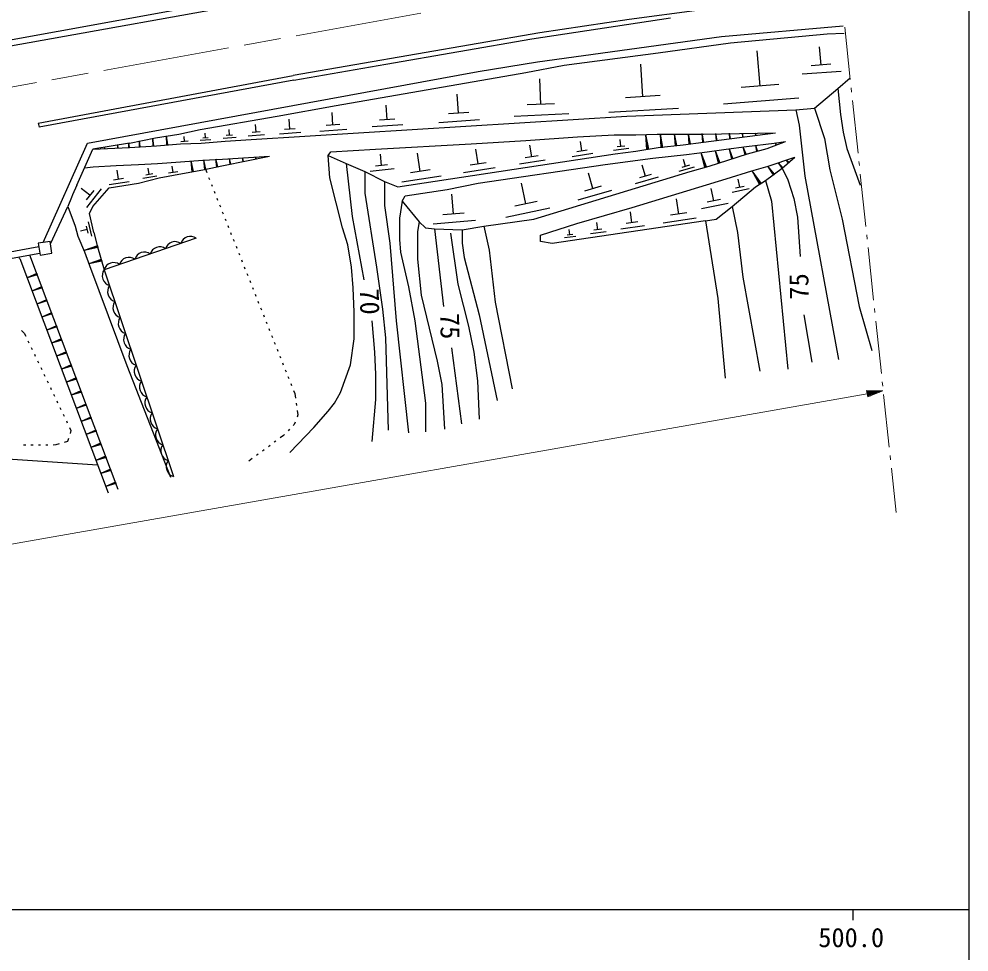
# Model space of a CAD drawing. Units: millimetres, scale not verified. Extents: x 40000 to 680000, y 20000 to 380000.
# Drawn here: x 489042 to 579000, y 200983 to 289340 of the extents above; entities that cross this region are included whole.
import ezdxf
from ezdxf.enums import TextEntityAlignment as Align

# ---------------------------------------------------------------- set-up
doc = ezdxf.new("R2010")
doc.units = ezdxf.units.MM
doc.header["$LTSCALE"] = 1000
doc.linetypes.add('CHAIN', pattern=[18.5, 12, -1.5, 3.5, -1.5])
for name, color, linetype, lineweight in [('M-BGD', 7, 'Continuous', 25), ('M-BGD-HTXT', 7, 'Continuous', 13), ('M-BMK', 2, 'CHAIN', 13), ('M-STR-HTXT', 7, 'Continuous', 13), ('M-STR-STRD', 7, 'Continuous', 25), ('M-TTL-BAND', 7, 'Continuous', 25)]:
    doc.layers.add(name, color=color, linetype=linetype, lineweight=lineweight)
doc.styles.add('ＭＳ ゴシック', font='')
doc.styles.get('ＭＳ ゴシック').set_extended_font_data('MS Gothic')

msp = doc.modelspace()

# ---------------------------------------------------------------- linework, layer by layer
at = {"layer": 'M-BGD'}
for p, q in [((465566, 282759), (542697, 296559)), ((482499, 286315), (511286, 291564)), ((555567, 287669), (567081, 288685)), ((556413, 287077), (565557, 287923)), ((565557, 287923), (567166, 288008)), ((538125, 285299), (555567, 287669)), ((549555, 286145), (556413, 287077)), ((540665, 284960), (549555, 286145)), ((559210, 282986), (558952, 286320)), ((564988, 284983), (564855, 286709)), ((532537, 284367), (538125, 285299)), ((495538, 277594), (532537, 284367)), ((519075, 281150), (537025, 284283)), ((537025, 284283), (540665, 284960)), ((548116, 281982), (547932, 285054)), ((566894, 284384), (563195, 284102)), ((565913, 285054), (564063, 284912)), ((538463, 281258), (538348, 283668)), ((566573, 282759), (567738, 283780)), ((560996, 283122), (557423, 282849)), ((564372, 280896), (566573, 282759)), ((566573, 282759), (566827, 280303)), ((530670, 280422), (530545, 282230)), ((549762, 282080), (546471, 281885)), ((562892, 281830), (555746, 281283)), ((513487, 280134), (519075, 281150)), ((523896, 279804), (523805, 281168)), ((539755, 281318), (537172, 281197)), ((551485, 280861), (544904, 280471)), ((546592, 280134), (562594, 280727)), ((562594, 280727), (564372, 280896)), ((562594, 280727), (562933, 279287)), ((564372, 280896), (565303, 278017)), ((506206, 278864), (513487, 280134)), ((511032, 277933), (546592, 280134)), ((514696, 278918), (514633, 279863)), ((518769, 279294), (518689, 280493)), ((524627, 279851), (523165, 279756)), ((532659, 279779), (528785, 279515)), ((531638, 280488), (529701, 280356)), ((541095, 280346), (535929, 280103)), ((566827, 280303), (567081, 278610)), ((508969, 278314), (508930, 278884)), ((511501, 278615), (511452, 279342)), ((515203, 278952), (514190, 278884)), ((519411, 279336), (518126, 279252)), ((525396, 279314), (522472, 279123)), ((562933, 279287), (563441, 274461)), ((499517, 277594), (501973, 278102)), ((501779, 277329), (501728, 278051)), ((501822, 277332), (501728, 278051)), ((501736, 277326), (501728, 278051)), ((501973, 278102), (504174, 278441)), ((503077, 277420), (503018, 278263)), ((503128, 277423), (503018, 278263)), ((503027, 277416), (503018, 278263)), ((504174, 278441), (506206, 278864)), ((504721, 277736), (504690, 278205)), ((506940, 278088), (506440, 278055)), ((506690, 278072), (506659, 278539)), ((509596, 278111), (508374, 278030)), ((509274, 278335), (508664, 278294)), ((512301, 278355), (510743, 278251)), ((511891, 278641), (511111, 278589)), ((515736, 278581), (513711, 278446)), ((520087, 278864), (517518, 278696)), ((537025, 277848), (541935, 278187)), ((541935, 278187), (545407, 278356)), ((545407, 278356), (547439, 278356)), ((547439, 278356), (549471, 278441)), ((548594, 277002), (548412, 278411)), ((548678, 277013), (548412, 278411)), ((548509, 276992), (548412, 278411)), ((549471, 278441), (551841, 278441)), ((549936, 277175), (549773, 278444)), ((550012, 277185), (549773, 278444)), ((549860, 277166), (549773, 278444)), ((551260, 277346), (551117, 278458)), ((551327, 277355), (551117, 278458)), ((551193, 277338), (551117, 278458)), ((551841, 278441), (553873, 278441)), ((552565, 277514), (552442, 278473)), ((552623, 277522), (552442, 278473)), ((552508, 277507), (552442, 278473)), ((553852, 277680), (553748, 278487)), ((553900, 277687), (553748, 278487)), ((553804, 277674), (553748, 278487)), ((553873, 278441), (560692, 278562)), ((553873, 277679), (560692, 278562)), ((555121, 277844), (555036, 278501)), ((555160, 277849), (555036, 278501)), ((555082, 277839), (555036, 278501)), ((556372, 278005), (556307, 278515)), ((556403, 278009), (556307, 278515)), ((556342, 278001), (556307, 278515)), ((556403, 278009), (556342, 278001)), ((557606, 278164), (557559, 278528)), ((557628, 278167), (557559, 278528)), ((557584, 278161), (557559, 278528)), ((557628, 278167), (557584, 278161)), ((558823, 278321), (558794, 278541)), ((558836, 278323), (558794, 278541)), ((558810, 278319), (558794, 278541)), ((558836, 278323), (558810, 278319)), ((565303, 278017), (565811, 275054)), ((567081, 278610), (567420, 277086)), ((491321, 268176), (495538, 277594)), ((499517, 277594), (496046, 277001)), ((496046, 277001), (499517, 277171)), ((497163, 277056), (497164, 277192)), ((497171, 277056), (497164, 277192)), ((497179, 277057), (497164, 277192)), ((498387, 277116), (498390, 277401)), ((498421, 277117), (498387, 277116)), ((498404, 277116), (498390, 277401)), ((498421, 277117), (498390, 277401)), ((499469, 277158), (499439, 277581)), ((499494, 277160), (499439, 277581)), ((499443, 277156), (499439, 277581)), ((499494, 277160), (499443, 277156)), ((499517, 277171), (502057, 277340)), ((500495, 277239), (500457, 277788)), ((500528, 277241), (500457, 277788)), ((500462, 277237), (500457, 277788)), ((500528, 277241), (500462, 277237)), ((501822, 277332), (501736, 277326)), ((502057, 277340), (504343, 277509)), ((503128, 277423), (503027, 277416)), ((504343, 277509), (506291, 277594)), ((505073, 277760), (504370, 277713)), ((507204, 277905), (506203, 277838)), ((506291, 277594), (508577, 277763)), ((508577, 277763), (511032, 277933)), ((522801, 277001), (531860, 277509)), ((531860, 277509), (537025, 277848)), ((537589, 276273), (537412, 277407)), ((542350, 276841), (542208, 277749)), ((546398, 277311), (545678, 277225)), ((546038, 277268), (545957, 277940)), ((547439, 276832), (549555, 277171)), ((549555, 277171), (551926, 277425)), ((550012, 277185), (549860, 277166)), ((551327, 277355), (551193, 277338)), ((551926, 277425), (553873, 277679)), ((552623, 277522), (552508, 277507)), ((553900, 277687), (553804, 277674)), ((555160, 277849), (555082, 277839)), ((555990, 277001), (557937, 277255)), ((557847, 276522), (557624, 277217)), ((557889, 276535), (557624, 277217)), ((557806, 276509), (557624, 277217)), ((557937, 277255), (560562, 277594)), ((558022, 276578), (559885, 277086)), ((558953, 276832), (558811, 277355)), ((558985, 276841), (558811, 277355)), ((558922, 276823), (558811, 277355)), ((559885, 277086), (561621, 277726)), ((560562, 277594), (561621, 277726)), ((560753, 277406), (560681, 277602)), ((560765, 277410), (560681, 277602)), ((560741, 277402), (560681, 277602)), ((560765, 277410), (560741, 277402)), ((567420, 277086), (568690, 273615)), ((495284, 275308), (496046, 277001)), ((497179, 277057), (497163, 277056)), ((508323, 276070), (512771, 276344)), ((508407, 275477), (512771, 276344)), ((510291, 275839), (510218, 276199)), ((510313, 275843), (510218, 276199)), ((510270, 275834), (510218, 276199)), ((511489, 276083), (511451, 276269)), ((511500, 276085), (511451, 276269)), ((511478, 276081), (511451, 276269)), ((518313, 276409), (518567, 276747)), ((518313, 276409), (520007, 275647)), ((518483, 274292), (518313, 276409)), ((518567, 276747), (522801, 277001)), ((523375, 275474), (523258, 276535)), ((524917, 273445), (545491, 276578)), ((527041, 274904), (526771, 276636)), ((532533, 275611), (532313, 277017)), ((538196, 276368), (536981, 276179)), ((543382, 276604), (541438, 276301)), ((542836, 276917), (541864, 276766)), ((546793, 277066), (545352, 276893)), ((545491, 276578), (547439, 276832)), ((548678, 277013), (548509, 276992)), ((549047, 276155), (552265, 276493)), ((552265, 276493), (554212, 276747)), ((554067, 275307), (553629, 276671)), ((554149, 275334), (553629, 276671)), ((553985, 275281), (553629, 276671)), ((554212, 276747), (555990, 277001)), ((555346, 275718), (554982, 276849)), ((555413, 275740), (554982, 276849)), ((555278, 275696), (554982, 276849)), ((556159, 275985), (558022, 276578)), ((556596, 276120), (556306, 277024)), ((556651, 276137), (556306, 277024)), ((556542, 276103), (556306, 277024)), ((557889, 276535), (557806, 276509)), ((558985, 276841), (558922, 276823)), ((559969, 275393), (562497, 276250)), ((561324, 275223), (562497, 276250)), ((494522, 273615), (495284, 275308)), ((495260, 275255), (496060, 275334)), ((496060, 275334), (498247, 275477)), ((498247, 275477), (500364, 275562)), ((500364, 275562), (502142, 275647)), ((502142, 275647), (504343, 275816)), ((503629, 274794), (503539, 275388)), ((504343, 275816), (506460, 275985)), ((505513, 274893), (505333, 275896)), ((505573, 274904), (505333, 275896)), ((505453, 274882), (505333, 275896)), ((506460, 275985), (508323, 276070)), ((506460, 275054), (508407, 275477)), ((506689, 275105), (506530, 275989)), ((506742, 275115), (506530, 275989)), ((506636, 275096), (506530, 275989)), ((507832, 275337), (507685, 276055)), ((507875, 275346), (507685, 276055)), ((507789, 275328), (507685, 276055)), ((507875, 275346), (507789, 275328)), ((509072, 275590), (508962, 276128)), ((509104, 275597), (508962, 276128)), ((509040, 275583), (508962, 276128)), ((509104, 275597), (509040, 275583)), ((510313, 275843), (510270, 275834)), ((511500, 276085), (511478, 276081)), ((520007, 275647), (521785, 274885)), ((520007, 275647), (520599, 270651)), ((523944, 275536), (522806, 275412)), ((533286, 275728), (531779, 275494)), ((532537, 273784), (544560, 275562)), ((538879, 275976), (536450, 275598)), ((544560, 275562), (549047, 276155)), ((548358, 274470), (548065, 275488)), ((552962, 275302), (551537, 274893)), ((552524, 275485), (551811, 275280)), ((552167, 275382), (551976, 276047)), ((552603, 274885), (554381, 275393)), ((554149, 275334), (553985, 275281)), ((554381, 275393), (556159, 275985)), ((555413, 275740), (555278, 275696)), ((556651, 276137), (556542, 276103)), ((558445, 274969), (559969, 275393)), ((560520, 274631), (559960, 275390)), ((560565, 274664), (559960, 275390)), ((560474, 274597), (559960, 275390)), ((561332, 275231), (560964, 275731)), ((561362, 275253), (560964, 275731)), ((561302, 275209), (560964, 275731)), ((561911, 275737), (561698, 275979)), ((561925, 275750), (561698, 275979)), ((561896, 275724), (561698, 275979)), ((561925, 275750), (561896, 275724)), ((498467, 274160), (498333, 275037)), ((502082, 274455), (500753, 274226)), ((501704, 274663), (501040, 274549)), ((501372, 274606), (501265, 275226)), ((502311, 274292), (504513, 274715)), ((504075, 274862), (503184, 274726)), ((504513, 274715), (506460, 275054)), ((505573, 274904), (505453, 274882)), ((506742, 275115), (506636, 275096)), ((506693, 275105), (506816, 274796)), ((521785, 274885), (523647, 273953)), ((521785, 274885), (521785, 272853)), ((521785, 274885), (521785, 272853)), ((524562, 275144), (522288, 274895)), ((529012, 274451), (525302, 273874)), ((527969, 275049), (526114, 274760)), ((534133, 275243), (531120, 274774)), ((537787, 270397), (552603, 274885)), ((543380, 273273), (542954, 274753)), ((548904, 274626), (547812, 274313)), ((555990, 274207), (558445, 274969)), ((559250, 273742), (558465, 274975)), ((559324, 273789), (558465, 274975)), ((559176, 273695), (558465, 274975)), ((559715, 274038), (561324, 275223)), ((560565, 274664), (560474, 274597)), ((561362, 275253), (561302, 275209)), ((561324, 275223), (561832, 274123)), ((563441, 274461), (566658, 257105)), ((565811, 275054), (566997, 270397)), ((494522, 273615), (494107, 272692)), ((497570, 273361), (500364, 273784)), ((499464, 273927), (497584, 273641)), ((498937, 274231), (497997, 274088)), ((500364, 273784), (502311, 274292)), ((507001, 274331), (507075, 274146)), ((507260, 273681), (507334, 273495)), ((519668, 269551), (518483, 274292)), ((523647, 273953), (524917, 273445)), ((523647, 273953), (523647, 271667)), ((529574, 273191), (532537, 273784)), ((537049, 271826), (536629, 273778)), ((544173, 273500), (542586, 273045)), ((547100, 271498), (555990, 274207)), ((549574, 274346), (547392, 273720)), ((557708, 273489), (556901, 273326)), ((557305, 273407), (557151, 274160)), ((558784, 273445), (559715, 274038)), ((559324, 273789), (559176, 273695)), ((559715, 274038), (560308, 272091)), ((561832, 274123), (562425, 272345)), ((494107, 272692), (494014, 272429)), ((495763, 272649), (494938, 273300)), ((496113, 273091), (495414, 272208)), ((496815, 273253), (495419, 271487)), ((496046, 271583), (497570, 273361)), ((507519, 273031), (507593, 272845)), ((521785, 272853), (522885, 265825)), ((521785, 272853), (522885, 265825)), ((525341, 272091), (525595, 272599)), ((525595, 272599), (529574, 273191)), ((530192, 270879), (530033, 272746)), ((545148, 273093), (541975, 272183)), ((554832, 272129), (554595, 273295)), ((558177, 273248), (556563, 272921)), ((556583, 271583), (558784, 273445)), ((494014, 272429), (493675, 271583)), ((507778, 272380), (507852, 272195)), ((508037, 271730), (508111, 271544)), ((525341, 272091), (525087, 270482)), ((525341, 272091), (526949, 270143)), ((538095, 272050), (536003, 271602)), ((551511, 270866), (551300, 272315)), ((556182, 271882), (553684, 271376)), ((555457, 272255), (554207, 272002)), ((560308, 272091), (561832, 256173)), ((562425, 272345), (562763, 270567)), ((492236, 268535), (493675, 271583)), ((493675, 271583), (494353, 269720)), ((495707, 270905), (496046, 271583)), ((496131, 269127), (495707, 270905)), ((508296, 271080), (508370, 270894)), ((523647, 271667), (524155, 268111)), ((531192, 270963), (529191, 270795)), ((539321, 271438), (535137, 270541)), ((541851, 269974), (547100, 271498)), ((547087, 270045), (546936, 271081)), ((552288, 270978), (550734, 270753)), ((555059, 270397), (556583, 271583)), ((556583, 271583), (557091, 269127)), ((495592, 270136), (495913, 268789)), ((508555, 270429), (508629, 270244)), ((520599, 270651), (521700, 264640)), ((525087, 270482), (525087, 268450)), ((526949, 270143), (526780, 269212)), ((526949, 270143), (527542, 269551)), ((532260, 270247), (528258, 269910)), ((533045, 269720), (537787, 270397)), ((538424, 268871), (541851, 269974)), ((554043, 270228), (539522, 268094)), ((543861, 269386), (543760, 270082)), ((547642, 270126), (546532, 269965)), ((553154, 270469), (550047, 270020)), ((554043, 270228), (555059, 270397)), ((554043, 270228), (555228, 262862)), ((562763, 270567), (563017, 266841)), ((566997, 270397), (568605, 262100)), ((494353, 269720), (494607, 268789)), ((495483, 269398), (494854, 269248)), ((495402, 269735), (495563, 269061)), ((496131, 269127), (496469, 267773)), ((508814, 269779), (508888, 269593)), ((509073, 269129), (509147, 268943)), ((520176, 267942), (519668, 269551)), ((526780, 269212), (526780, 266587)), ((527542, 269551), (528389, 269466)), ((528389, 269466), (531013, 269381)), ((528389, 269466), (529235, 262100)), ((529913, 269043), (530590, 264217)), ((531013, 269381), (533045, 269720)), ((531013, 269381), (531013, 268111)), ((533045, 269720), (533553, 267434)), ((541212, 268895), (541140, 269392)), ((544650, 269196), (543159, 268980)), ((544234, 269440), (543488, 269332)), ((548261, 269762), (546041, 269441)), ((557091, 269127), (557599, 264894)), ((492023, 268058), (492236, 268535)), ((494607, 268789), (495259, 267304)), ((509332, 268478), (509406, 268293)), ((524155, 268111), (524748, 260745)), ((525087, 268450), (525171, 267265)), ((531013, 268111), (531183, 266757)), ((538424, 268281), (538424, 268871)), ((539522, 268094), (538424, 268281)), ((541776, 268758), (540710, 268604)), ((541479, 268933), (540946, 268856)), ((463659, 262823), (490918, 267800)), ((463660, 262246), (491012, 267175)), ((496469, 267866), (495204, 267429)), ((496491, 267789), (495204, 267429)), ((496513, 267712), (495204, 267429)), ((495259, 267304), (495707, 265995)), ((496469, 267866), (496513, 267712)), ((496469, 267773), (497104, 265597)), ((509591, 267828), (509665, 267642)), ((509850, 267178), (509924, 266992)), ((520515, 265825), (520176, 267942)), ((525171, 267265), (525933, 263963)), ((533553, 267434), (534146, 262523)), ((489104, 266652), (489048, 266821)), ((489110, 266648), (497482, 244459)), ((490045, 267001), (498417, 244812)), ((496837, 266550), (495670, 266147)), ((496857, 266479), (495670, 266147)), ((496877, 266408), (495670, 266147)), ((496837, 266550), (496877, 266408)), ((510109, 266527), (510183, 266342)), ((526780, 266587), (527119, 263201)), ((531183, 266757), (532622, 261338)), ((495707, 265995), (499263, 256512)), ((510368, 265877), (510442, 265691)), ((520684, 263878), (520515, 265825)), ((522885, 265825), (523478, 261846)), ((522885, 265825), (523478, 261846)), ((490716, 265224), (489804, 264815)), ((490737, 265168), (489804, 264815)), ((490758, 265112), (489804, 264815)), ((490716, 265224), (490758, 265112)), ((510627, 265227), (510701, 265041)), ((510886, 264576), (510960, 264391)), ((557599, 264894), (559207, 256004)), ((491182, 263989), (490270, 263581)), ((491203, 263933), (490270, 263581)), ((491224, 263877), (490270, 263581)), ((491182, 263989), (491224, 263877)), ((511145, 263926), (511219, 263740)), ((520769, 261592), (520684, 263878)), ((525933, 263963), (526526, 260745)), ((530590, 264217), (531606, 260237)), ((491647, 262754), (490735, 262346)), ((491669, 262698), (490735, 262346)), ((491647, 262754), (491690, 262642)), ((511404, 263276), (511478, 263090)), ((527119, 263201), (528643, 256935)), ((555228, 262862), (555905, 255327)), ((491690, 262642), (490735, 262346)), ((511663, 262625), (511737, 262440)), ((511922, 261975), (511996, 261789)), ((523478, 261846), (523732, 259137)), ((523478, 261846), (523732, 259137)), ((534146, 262523), (535755, 254311)), ((568605, 262100), (569791, 257951)), ((492113, 261519), (491201, 261111)), ((492134, 261463), (491201, 261111)), ((492156, 261407), (491201, 261111)), ((492113, 261519), (492156, 261407)), ((512181, 261325), (512255, 261139)), ((520769, 259052), (520769, 261592)), ((532622, 261338), (534315, 253210)), ((563356, 261338), (564118, 256851)), ((492579, 260285), (491667, 259876)), ((492600, 260229), (491667, 259876)), ((492622, 260173), (491667, 259876)), ((492579, 260285), (492622, 260173)), ((512440, 260675), (512514, 260489)), ((512699, 260024), (512773, 259838)), ((522462, 260745), (522716, 257782)), ((524748, 260745), (525933, 250162)), ((526526, 260745), (527542, 252956)), ((531606, 260237), (532114, 257782)), ((489265, 259837), (489538, 259597)), ((489538, 259597), (489675, 259311)), ((512958, 259374), (513032, 259188)), ((523732, 259137), (523986, 250416)), ((523732, 259137), (523986, 250416)), ((489892, 258860), (489978, 258680)), ((490194, 258229), (490281, 258049)), ((493045, 259050), (492133, 258642)), ((493066, 258994), (492133, 258642)), ((493087, 258938), (492133, 258642)), ((493045, 259050), (493087, 258938)), ((513217, 258724), (513291, 258538)), ((520430, 256597), (520769, 259052)), ((529997, 258205), (530929, 251009)), ((490497, 257598), (490584, 257418)), ((493511, 257815), (492598, 257407)), ((493532, 257759), (492598, 257407)), ((493553, 257703), (492598, 257407)), ((493511, 257815), (493553, 257703)), ((513476, 258073), (513550, 257887)), ((513735, 257423), (513809, 257237)), ((522716, 257782), (522801, 255665)), ((532114, 257782), (532453, 255073)), ((490800, 256967), (490886, 256787)), ((493977, 256580), (493064, 256172)), ((493998, 256524), (493064, 256172)), ((494019, 256468), (493064, 256172)), ((493977, 256580), (494019, 256468)), ((499263, 256512), (503385, 245950)), ((513994, 256773), (514068, 256587)), ((519499, 253972), (520430, 256597)), ((528643, 256935), (529066, 254734)), ((491103, 256336), (491189, 256156)), ((491405, 255705), (491492, 255524)), ((514253, 256122), (514327, 255936)), ((522801, 255665), (522801, 253295)), ((491708, 255074), (491795, 254893)), ((494443, 255346), (493530, 254937)), ((494464, 255289), (493530, 254937)), ((494485, 255233), (493530, 254937)), ((494443, 255346), (494485, 255233)), ((514511, 255472), (514585, 255286)), ((514770, 254822), (514844, 254636)), ((529066, 254734), (529320, 250501)), ((532453, 255073), (532622, 251432)), ((492011, 254442), (492098, 254262)), ((492314, 253811), (492400, 253631)), ((494909, 254111), (493996, 253702)), ((494930, 254055), (493996, 253702)), ((494951, 253999), (493996, 253702)), ((494909, 254111), (494951, 253999)), ((515029, 254171), (515152, 253863)), ((515152, 253863), (515215, 253444)), ((518906, 252956), (519499, 253972)), ((492617, 253180), (492703, 253000)), ((495375, 252876), (494461, 252467)), ((495396, 252820), (494461, 252467)), ((495375, 252876), (495417, 252764)), ((515289, 252950), (515319, 252752)), ((518313, 252194), (518906, 252956)), ((522801, 253295), (522462, 249315)), ((527542, 252956), (527542, 250247)), ((492919, 252549), (493006, 252369)), ((493222, 251918), (493309, 251738)), ((495417, 252764), (494461, 252467)), ((515393, 252257), (515456, 251839)), ((516959, 250670), (518313, 252194)), ((493525, 251287), (493611, 251107)), ((495841, 251641), (494927, 251232)), ((495862, 251585), (494927, 251232)), ((495883, 251529), (494927, 251232)), ((495841, 251641), (495883, 251529)), ((515192, 251154), (515107, 250936)), ((515456, 251839), (515372, 251621)), ((493828, 250656), (493965, 250370)), ((493965, 250370), (493874, 250091)), ((496307, 250406), (495393, 249997)), ((496328, 250350), (495393, 249997)), ((496349, 250294), (495393, 249997)), ((496307, 250406), (496349, 250294)), ((514670, 250488), (514530, 250345)), ((514673, 248299), (516959, 250670)), ((515107, 250936), (515019, 250846)), ((463534, 249315), (496469, 247114)), ((493627, 249336), (493316, 249240)), ((493719, 249615), (493627, 249336)), ((513377, 249370), (513216, 249251)), ((514092, 249898), (513779, 249667)), ((514180, 249988), (514092, 249898)), ((489677, 248978), (489477, 248977)), ((490377, 248983), (490177, 248982)), ((491077, 248988), (490877, 248987)), ((491777, 248993), (491577, 248992)), ((492526, 248998), (492276, 248997)), ((492838, 249094), (492526, 248998)), ((496773, 249171), (495859, 248762)), ((496794, 249115), (495859, 248762)), ((496815, 249059), (495859, 248762)), ((496773, 249171), (496815, 249059)), ((512250, 248538), (512090, 248419)), ((512814, 248954), (512653, 248835)), ((497239, 247936), (496325, 247527)), ((497260, 247880), (496325, 247527)), ((497281, 247824), (496325, 247527)), ((497239, 247936), (497281, 247824)), ((511124, 247706), (510811, 247475)), ((511687, 248122), (511526, 248003)), ((497705, 246701), (496790, 246292)), ((497726, 246645), (496790, 246292)), ((497747, 246589), (496790, 246292)), ((497705, 246701), (497747, 246589)), ((498171, 245466), (497256, 245057)), ((498192, 245410), (497256, 245057)), ((498213, 245354), (497256, 245057)), ((498171, 245466), (498213, 245354))]:
    msp.add_line(p, q, dxfattribs=at)
msp.add_lwpolyline([(491039, 266989), (492158, 267157), (491990, 268276), (490872, 268108)], close=True, dxfattribs=at)
msp.add_lwpolyline([(505828, 268574), (497104, 265597), (503663, 246006)], dxfattribs=at)
for centre, radius, start, end in [((503821, 267321), 938, 53.8267, 163.85565), ((505275, 267817), 938, 53.8267, 163.85565), ((500913, 266328), 938, 53.8267, 163.85565), ((502367, 266824), 938, 53.8267, 163.85565), ((499459, 265832), 938, 53.8267, 163.85565), ((497915, 265030), 989, 145.06992, 251.95208), ((498005, 265336), 938, 53.8267, 163.85565), ((498420, 263523), 989, 145.06992, 251.95208), ((498924, 262016), 989, 145.06992, 251.95208), ((499429, 260509), 989, 145.06992, 251.95208), ((499933, 259002), 989, 145.06992, 251.95208), ((500438, 257495), 989, 145.06992, 251.95208), ((500942, 255988), 989, 145.06992, 251.95208), ((501447, 254481), 989, 145.06992, 251.95208), ((501951, 252974), 989, 145.06992, 251.95208), ((502456, 251467), 989, 145.06992, 251.95208), ((502961, 249960), 989, 145.06992, 251.95208), ((503465, 248453), 989, 145.06992, 251.95208), ((503970, 246946), 989, 145.06992, 251.95208)]:
    msp.add_arc(centre, radius, start, end, dxfattribs=at)
at = {"layer": 'M-BGD-HTXT'}
for p, q in [((567229, 288578), (567756, 283606)), ((567840, 282811), (567883, 282413)), ((567967, 281617), (568494, 276645)), ((568578, 275850), (568621, 275452)), ((568705, 274656), (569232, 269684)), ((569316, 268889), (569359, 268491)), ((569443, 267695), (569970, 262723)), ((570054, 261928), (570096, 261530)), ((570181, 260734), (570708, 255762)), ((570792, 254967), (570834, 254569)), ((570919, 253773), (571446, 248801)), ((571530, 248006), (571572, 247608)), ((571657, 246812), (572104, 242589))]:
    msp.add_line(p, q, dxfattribs=at)
at = {"layer": 'M-BMK'}
msp.add_line((527099, 289881), (465638, 278818), dxfattribs=at)
at = {"layer": 'M-STR-HTXT'}
for p, q in [((569354, 253853), (461598, 234891)), ((570832, 254113), (569302, 254149)), ((569302, 254149), (569406, 253558)), ((569608, 254142), (569313, 254090)), ((569323, 254030), (569914, 254134)), ((570220, 254127), (569334, 253971)), ((569344, 253912), (570526, 254120)), ((570832, 254113), (569354, 253853)), ((569365, 253794), (570547, 254002)), ((570262, 253891), (569375, 253735)), ((569386, 253676), (569977, 253780)), ((570832, 254113), (569406, 253558)), ((569691, 253669), (569396, 253617))]:
    msp.add_line(p, q, dxfattribs=at)
at = {"layer": 'M-STR-STRD'}
for p, q in [((553482, 290183), (546816, 289307)), ((537596, 287470), (550747, 289437)), ((546816, 289307), (538347, 288038)), ((538347, 288038), (515006, 283979)), ((523765, 285075), (537596, 287470)), ((515081, 283543), (523765, 285075)), ((490869, 279483), (515006, 283979)), ((515081, 283543), (490945, 279100)), ((490869, 279483), (490945, 279100))]:
    msp.add_line(p, q, dxfattribs=at)
at = {"layer": 'M-TTL-BAND'}
for p, q in [((579000, 20000), (579000, 370000)), ((40000, 205000), (579000, 205000)), ((568000, 205000), (568000, 204000))]:
    msp.add_line(p, q, dxfattribs=at)

# ---------------------------------------------------------------- texts
at = {"layer": 'M-BGD', "style": 'ＭＳ ゴシック'}
for s, rotation, p in [('75', 91.474, (564395, 262802)), ('70', 271.167, (520769, 263804)), ('75', 271.167, (528375, 261470))]:
    msp.add_text(s, height=1833, rotation=rotation, dxfattribs=at).set_placement(p, align=Align.BOTTOM_LEFT)
at = {"layer": 'M-TTL-BAND', "style": 'ＭＳ ゴシック'}
msp.add_text('500.0', height=1833, dxfattribs=at).set_placement((567844, 200890), align=Align.BOTTOM_CENTER)

doc.saveas('drawing.dxf')
